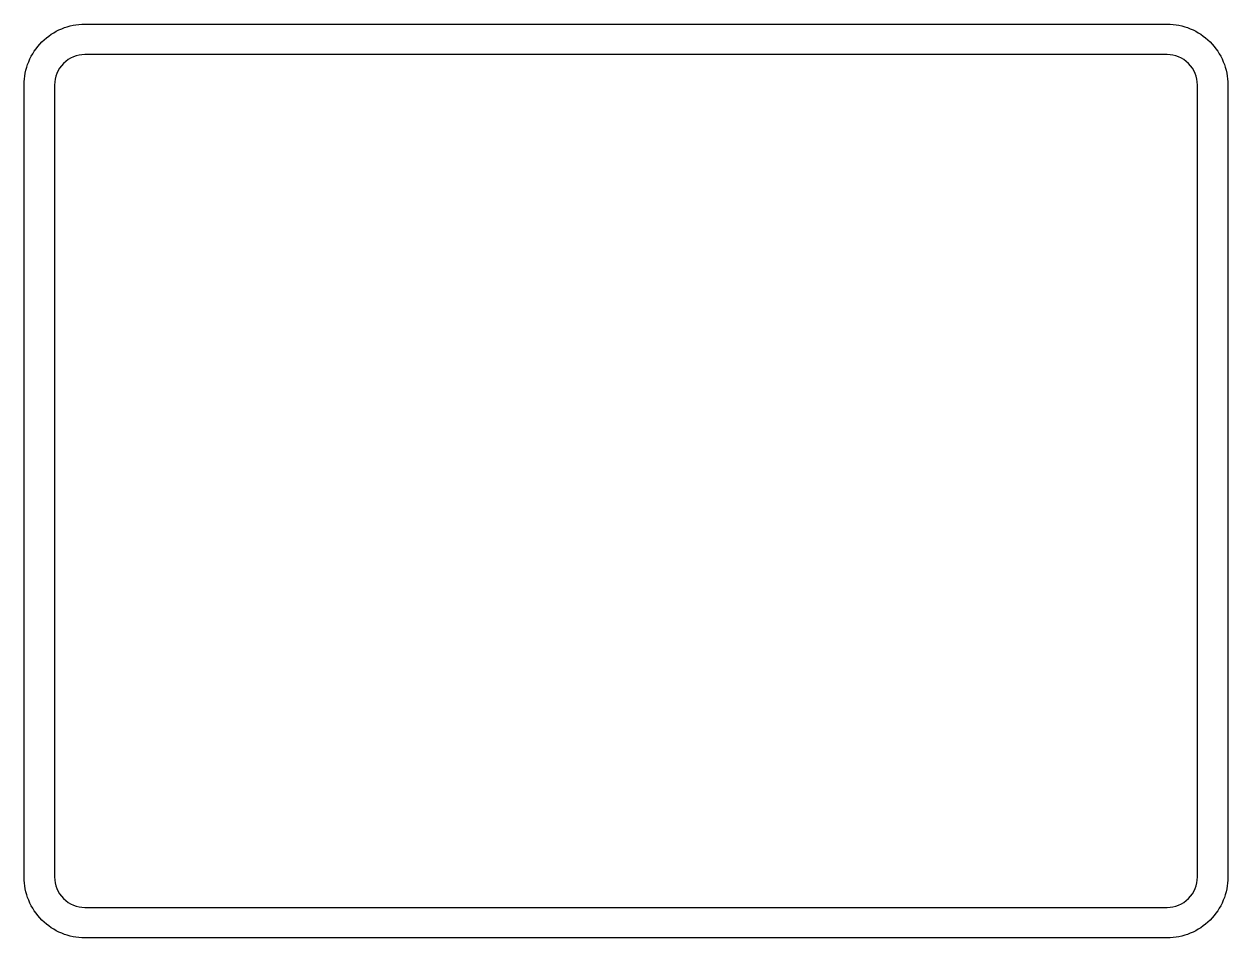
# Model space of a CAD drawing. Header units: millimetres. Extents: x -12.3 to 7.5, y -7.5 to 7.5.
import ezdxf

# ---------------------------------------------------------------- set-up
doc = ezdxf.new("R2010")
doc.units = ezdxf.units.MM
doc.layers.get('0').update_dxf_attribs({"linetype": 'CONTINUOUS'})

msp = doc.modelspace()

# ---------------------------------------------------------------- linework, layer by layer
for points in [[(7.5, -6.5, -0.4142136), (6.5, -7.5), (-11.2625, -7.5, -0.4142136), (-12.2625, -6.5), (-12.2625, 6.5, -0.4142136), (-11.2625, 7.5), (6.5, 7.5, -0.4142136), (7.5, 6.5)], [(7, -6.5), (7, 6.5, 0.4142136), (6.5, 7), (-11.2625, 7, 0.4142136), (-11.7625, 6.5), (-11.7625, -6.5, 0.4142136), (-11.2625, -7), (6.5, -7, 0.4142136)]]:
    msp.add_lwpolyline(points, format="xyb", close=True)

doc.saveas('drawing.dxf')
